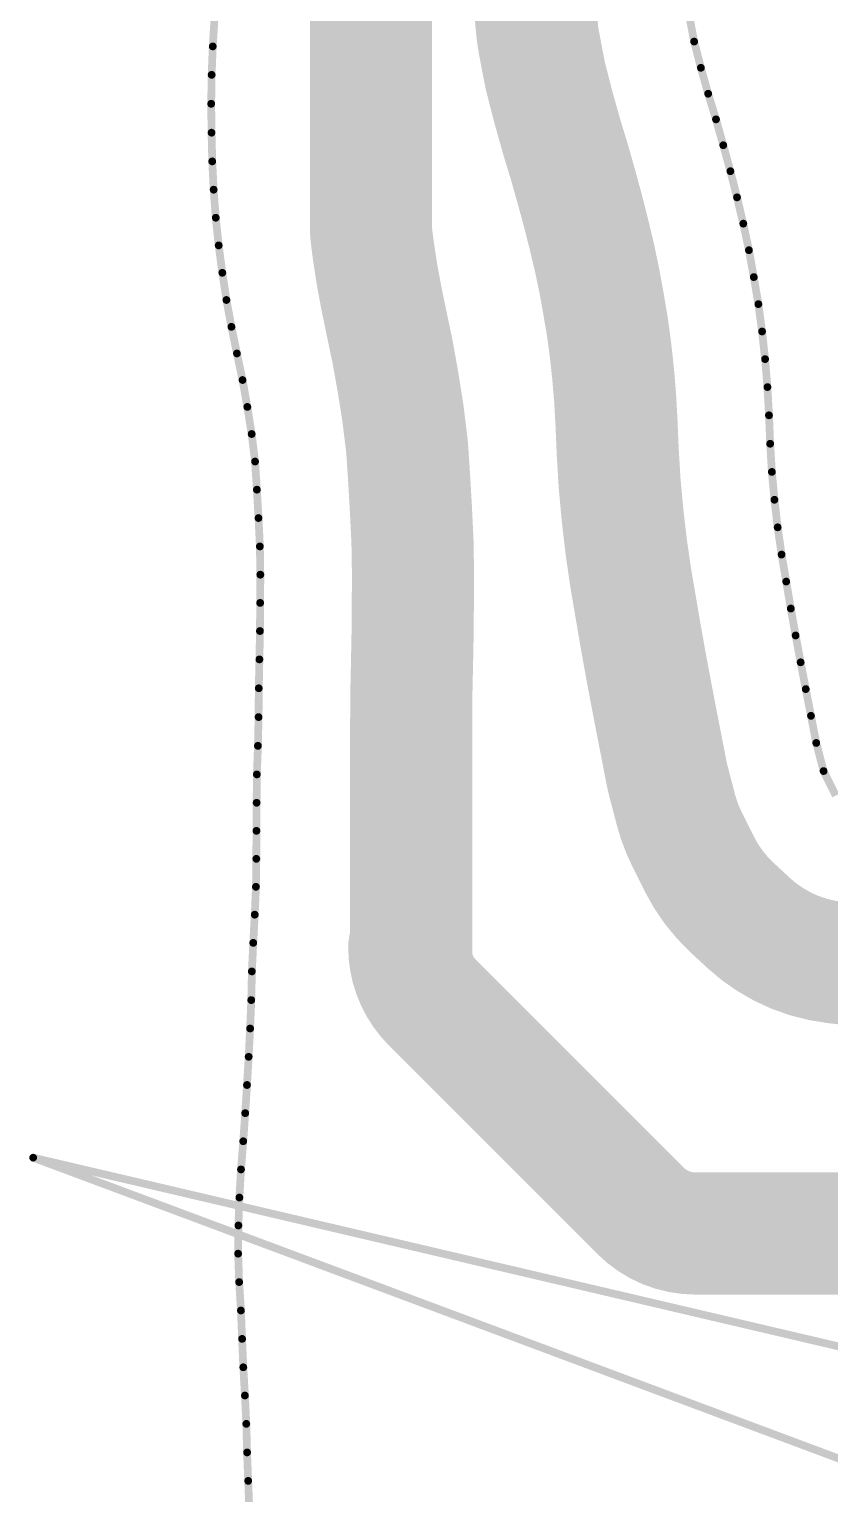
# Model space of a CAD drawing. Header units: inches. Extents: x 16 to 269, y 21 to 202.
# Drawn here: x 69.91 to 96.13, y 88.38 to 136.33 of the extents above; entities that cross this region are included whole.
import ezdxf

# ---------------------------------------------------------------- set-up
doc = ezdxf.new("R2010")
doc.units = ezdxf.units.IN
for name, color, linetype in [('Dwgs-User', 9, 'Continuous'), ('Edge-Cuts', 9, 'Continuous'), ('F-Cu', 1, 'Continuous')]:
    doc.layers.add(name, color=color, linetype=linetype)

msp = doc.modelspace()

# ---------------------------------------------------------------- linework, layer by layer
at = {"layer": 'Dwgs-User', "const_width": 0.254}
for points in [[(70.03999962, 99.38405827999999), (107.54000082, 85.38405834)], [(70.03999962, 99.38405827999999), (125.54000038, 86.38405633999999)]]:
    msp.add_lwpolyline(points, dxfattribs=at)
at = {"layer": 'Dwgs-User', "const_width": 0.127}
msp.add_lwpolyline([(69.97649962, 99.38405827999999, 1), (70.10349962, 99.38405827999999, 1)], format="xyb", close=True, dxfattribs=at)
msp.add_lwpolyline([(69.97649962, 99.38405827999999, 1), (70.10349962, 99.38405827999999, 1)], format="xyb", close=True, dxfattribs=at)
at = {"layer": 'Edge-Cuts', "const_width": 0.254}
for points in [[(75.92236276, 135.76859562), (75.98032047999999, 136.69087724)], [(91.52190992, 136.80531186), (91.68927305999999, 135.9256108)], [(75.88628714, 134.83744178), (75.92236276, 135.76859562)], [(91.68927305999999, 135.9256108), (91.91045626, 135.06719748)], [(75.87120716, 133.88943504), (75.88628714, 134.83744178)], [(91.91045626, 135.06719748), (92.14819772, 134.2191372)], [(92.14819772, 134.2191372), (92.40486218, 133.37935478)], [(75.87120716, 133.88943504), (75.88244411999999, 132.94290404)], [(92.40486218, 133.37935478), (92.64378727999998, 132.53218096)], [(75.88244411999999, 132.94290404), (75.9058045, 132.00406416)], [(92.64378727999998, 132.53218096), (92.8762049, 131.68204804)], [(75.9058045, 132.00406416), (75.95134162000001, 131.07675588)], [(92.8762049, 131.68204804), (93.09383971999999, 130.82600454)], [(75.95134162000001, 131.07675588), (76.02083094, 130.15920374)], [(93.09383971999999, 130.82600454), (93.29905394, 129.9649293)], [(76.02083094, 130.15920374), (76.11634002, 129.25259392)], [(93.29905394, 129.9649293), (93.48386434, 129.09528156)], [(76.11634002, 129.25259392), (76.23580384, 128.35574278)], [(93.48386434, 129.09528156), (93.64294962, 128.21499122)], [(76.23580384, 128.35574278), (76.37063974, 127.46539658)], [(93.64294962, 128.21499122), (93.7925734, 127.33055814)], [(76.37063974, 127.46539658), (76.5341624, 126.58687662)], [(93.7925734, 127.33055814), (93.91381014, 126.43459346)], [(76.5341624, 126.58687662), (76.71394614, 125.71515878)], [(93.91381014, 126.43459346), (94.01257296, 125.52916474)], [(76.71394614, 125.71515878), (76.89757544, 124.8452164)], [(94.01257296, 125.52916474), (94.08915903999998, 124.6145717)], [(76.89757544, 124.8452164), (77.05518244, 123.96403706)], [(94.08915903999998, 124.6145717), (94.14060927999999, 123.68992534)], [(77.05518244, 123.96403706), (77.19711763999999, 123.07664742)], [(94.14060927999999, 123.68992534), (94.17905218, 122.75965796)], [(77.19711763999999, 123.07664742), (77.30741206, 122.17624536)], [(94.17905218, 122.75965796), (94.23493726, 121.83648988)], [(77.30741206, 122.17624536), (77.36773452, 121.25485274)], [(94.23493726, 121.83648988), (94.31891474, 120.9248534)], [(77.36773452, 121.25485274), (77.42125485999999, 120.32606364)], [(94.31891474, 120.9248534), (94.42418504, 120.02238124)], [(77.42125485999999, 120.32606364), (77.46590551999999, 119.39668526)], [(94.42418504, 120.02238124), (94.553405, 119.1296703)], [(77.46590551999999, 119.39668526), (77.48098804, 118.47174172)], [(94.553405, 119.1296703), (94.70480169999999, 118.24612368)], [(77.47536702, 117.54768718), (77.48098804, 118.47174172)], [(94.70480169999999, 118.24612368), (94.85531193999999, 117.36228242)], [(77.4682728, 116.6268813), (77.47536702, 117.54768718)], [(94.85531193999999, 117.36228242), (95.01232712, 116.48110308)], [(77.45023372, 115.69839192), (77.4682728, 116.6268813)], [(95.01232712, 116.48110308), (95.17703087999999, 115.6028803)], [(77.42982989999999, 114.75274992), (77.45023372, 115.69839192)], [(95.17703087999999, 115.6028803), (95.3446912, 114.7261358)], [(77.42303032, 113.80947266), (77.42982989999999, 114.75274992)], [(95.3446912, 114.7261358), (95.51619708, 113.85086958)], [(77.40233186, 112.86767368), (77.42303032, 113.80947266)], [(95.51619708, 113.85086958), (95.68858941999999, 112.96200166)], [(77.36743987999999, 111.93326864), (77.40233186, 112.86767368)], [(95.68858941999999, 112.96200166), (95.92899025999999, 112.04208478)], [(77.35945412, 111.00418744), (77.36743987999999, 111.93326864)], [(95.92899025999999, 112.04208478), (96.33025183999999, 111.23867516)], [(77.35294918, 110.08486238), (77.35945412, 111.00418744)], [(77.3494008, 109.1681967), (77.35294918, 110.08486238)], [(77.33757202, 108.2527172), (77.3494008, 109.1681967)], [(77.29795055999999, 107.33989708), (77.33757202, 108.2527172)], [(77.24827323999999, 106.41643182), (77.29795055999999, 107.33989708)], [(77.20391722, 105.48202678), (77.24827323999999, 106.41643182)], [(77.18410521999999, 104.54407336), (77.20391722, 105.48202678)], [(77.14625668, 103.61351134), (77.18410521999999, 104.54407336)], [(77.0989441, 102.68679234), (77.14625668, 103.61351134)], [(77.0436483, 101.76332962), (77.0989441, 102.68679234)], [(76.98539594, 100.84134264), (77.0436483, 101.76332962)], [(76.92093582, 99.92172294), (76.98539594, 100.84134264)], [(76.84760093999999, 98.99884949999999), (76.92093582, 99.92172294)], [(76.79496705999999, 98.07834079999999), (76.84760093999999, 98.99884949999999)], [(76.76243982, 97.1640424), (76.79496705999999, 98.07834079999999)], [(76.75327296, 96.24116896), (76.76243982, 97.1640424)], [(76.75327296, 96.24116896), (76.78698384, 95.31149593999999)], [(76.78698384, 95.31149593999999), (76.84582802, 94.38182038)], [(76.84582802, 94.38182038), (76.8827901, 93.45096372)], [(76.8827901, 93.45096372), (76.92300592, 92.5212907)], [(76.92300592, 92.5212907), (76.97622908, 91.59693644)], [(76.97622908, 91.59693644), (77.02117691999999, 90.66933352)], [(77.02117691999999, 90.66933352), (77.04601557999999, 89.73344766)], [(77.04601557999999, 89.73344766), (77.08268301999999, 88.80259099999999)], [(77.08268301999999, 88.80259099999999), (77.1196451, 87.87173433999999)]]:
    msp.add_lwpolyline(points, dxfattribs=at)
at = {"layer": 'Edge-Cuts', "const_width": 0.127}
for points in [[(75.85886276, 135.76859562, 1), (75.98586275999999, 135.76859562, 1)], [(75.85886276, 135.76859562, 1), (75.98586275999999, 135.76859562, 1)], [(91.62577305999999, 135.9256108, 1), (91.75277306, 135.9256108, 1)], [(91.62577305999999, 135.9256108, 1), (91.75277306, 135.9256108, 1)], [(75.82278714, 134.83744178, 1), (75.94978714, 134.83744178, 1)], [(75.82278714, 134.83744178, 1), (75.94978714, 134.83744178, 1)], [(91.84695625999998, 135.06719748, 1), (91.97395626, 135.06719748, 1)], [(91.84695625999998, 135.06719748, 1), (91.97395626, 135.06719748, 1)], [(92.08469772, 134.2191372, 1), (92.21169771999999, 134.2191372, 1)], [(92.08469772, 134.2191372, 1), (92.21169771999999, 134.2191372, 1)], [(75.80770715999999, 133.88943504, 1), (75.93470716, 133.88943504, 1)], [(75.80770715999999, 133.88943504, 1), (75.93470716, 133.88943504, 1)], [(92.34136217999999, 133.37935478, 1), (92.46836217999999, 133.37935478, 1)], [(92.34136217999999, 133.37935478, 1), (92.46836217999999, 133.37935478, 1)], [(75.81894412, 132.94290404, 1), (75.94594412, 132.94290404, 1)], [(75.81894412, 132.94290404, 1), (75.94594412, 132.94290404, 1)], [(92.58028728, 132.53218096, 1), (92.70728728, 132.53218096, 1)], [(92.58028728, 132.53218096, 1), (92.70728728, 132.53218096, 1)], [(75.84230449999998, 132.00406416, 1), (75.96930449999999, 132.00406416, 1)], [(75.84230449999998, 132.00406416, 1), (75.96930449999999, 132.00406416, 1)], [(92.8127049, 131.68204804, 1), (92.9397049, 131.68204804, 1)], [(92.8127049, 131.68204804, 1), (92.9397049, 131.68204804, 1)], [(75.88784161999999, 131.07675588, 1), (76.01484162, 131.07675588, 1)], [(75.88784161999999, 131.07675588, 1), (76.01484162, 131.07675588, 1)], [(93.03033972, 130.82600454, 1), (93.15733972, 130.82600454, 1)], [(93.03033972, 130.82600454, 1), (93.15733972, 130.82600454, 1)], [(75.95733094, 130.15920374, 1), (76.08433094, 130.15920374, 1)], [(75.95733094, 130.15920374, 1), (76.08433094, 130.15920374, 1)], [(93.23555393999999, 129.9649293, 1), (93.36255394, 129.9649293, 1)], [(93.23555393999999, 129.9649293, 1), (93.36255394, 129.9649293, 1)], [(76.05284002, 129.25259392, 1), (76.17984002, 129.25259392, 1)], [(76.05284002, 129.25259392, 1), (76.17984002, 129.25259392, 1)], [(93.42036433999999, 129.09528156, 1), (93.54736433999999, 129.09528156, 1)], [(93.42036433999999, 129.09528156, 1), (93.54736433999999, 129.09528156, 1)], [(76.17230384, 128.35574278, 1), (76.29930384, 128.35574278, 1)], [(76.17230384, 128.35574278, 1), (76.29930384, 128.35574278, 1)], [(93.57944961999999, 128.21499122, 1), (93.70644962, 128.21499122, 1)], [(93.57944961999999, 128.21499122, 1), (93.70644962, 128.21499122, 1)], [(76.30713974, 127.46539658, 1), (76.43413973999999, 127.46539658, 1)], [(76.30713974, 127.46539658, 1), (76.43413973999999, 127.46539658, 1)], [(93.72907339999999, 127.33055814, 1), (93.85607339999999, 127.33055814, 1)], [(93.72907339999999, 127.33055814, 1), (93.85607339999999, 127.33055814, 1)], [(76.4706624, 126.58687662, 1), (76.59766239999999, 126.58687662, 1)], [(76.4706624, 126.58687662, 1), (76.59766239999999, 126.58687662, 1)], [(93.85031013999999, 126.43459346, 1), (93.97731013999999, 126.43459346, 1)], [(93.85031013999999, 126.43459346, 1), (93.97731013999999, 126.43459346, 1)], [(76.65044614, 125.71515878, 1), (76.77744614, 125.71515878, 1)], [(76.65044614, 125.71515878, 1), (76.77744614, 125.71515878, 1)], [(93.94907296, 125.52916474, 1), (94.07607296, 125.52916474, 1)], [(93.94907296, 125.52916474, 1), (94.07607296, 125.52916474, 1)], [(76.83407543999999, 124.8452164, 1), (76.96107543999999, 124.8452164, 1)], [(76.83407543999999, 124.8452164, 1), (76.96107543999999, 124.8452164, 1)], [(94.02565904, 124.6145717, 1), (94.15265903999999, 124.6145717, 1)], [(94.02565904, 124.6145717, 1), (94.15265903999999, 124.6145717, 1)], [(76.99168243999999, 123.96403706, 1), (77.11868243999999, 123.96403706, 1)], [(76.99168243999999, 123.96403706, 1), (77.11868243999999, 123.96403706, 1)], [(94.07710927999999, 123.68992534, 1), (94.20410928, 123.68992534, 1)], [(94.07710927999999, 123.68992534, 1), (94.20410928, 123.68992534, 1)], [(77.13361764, 123.07664742, 1), (77.26061763999999, 123.07664742, 1)], [(77.13361764, 123.07664742, 1), (77.26061763999999, 123.07664742, 1)], [(94.11555218, 122.75965796, 1), (94.24255217999999, 122.75965796, 1)], [(94.11555218, 122.75965796, 1), (94.24255217999999, 122.75965796, 1)], [(77.24391206, 122.17624536, 1), (77.37091206, 122.17624536, 1)], [(77.24391206, 122.17624536, 1), (77.37091206, 122.17624536, 1)], [(94.17143725999999, 121.83648988, 1), (94.29843725999999, 121.83648988, 1)], [(94.17143725999999, 121.83648988, 1), (94.29843725999999, 121.83648988, 1)], [(77.30423452, 121.25485274, 1), (77.43123451999999, 121.25485274, 1)], [(77.30423452, 121.25485274, 1), (77.43123451999999, 121.25485274, 1)], [(94.25541473999999, 120.9248534, 1), (94.38241473999999, 120.9248534, 1)], [(94.25541473999999, 120.9248534, 1), (94.38241473999999, 120.9248534, 1)], [(77.35775486, 120.32606364, 1), (77.48475486, 120.32606364, 1)], [(77.35775486, 120.32606364, 1), (77.48475486, 120.32606364, 1)], [(94.36068503999999, 120.02238124, 1), (94.48768504, 120.02238124, 1)], [(94.36068503999999, 120.02238124, 1), (94.48768504, 120.02238124, 1)], [(77.40240551999999, 119.39668526, 1), (77.52940552, 119.39668526, 1)], [(77.40240551999999, 119.39668526, 1), (77.52940552, 119.39668526, 1)], [(94.489905, 119.1296703, 1), (94.61690499999999, 119.1296703, 1)], [(94.489905, 119.1296703, 1), (94.61690499999999, 119.1296703, 1)], [(77.41748804, 118.47174172, 1), (77.54448804, 118.47174172, 1)], [(77.41748804, 118.47174172, 1), (77.54448804, 118.47174172, 1)], [(94.6413017, 118.24612368, 1), (94.7683017, 118.24612368, 1)], [(94.6413017, 118.24612368, 1), (94.7683017, 118.24612368, 1)], [(77.41186702, 117.54768718, 1), (77.53886702, 117.54768718, 1)], [(77.41186702, 117.54768718, 1), (77.53886702, 117.54768718, 1)], [(94.79181193999999, 117.36228242, 1), (94.91881193999998, 117.36228242, 1)], [(94.79181193999999, 117.36228242, 1), (94.91881193999998, 117.36228242, 1)], [(77.4047728, 116.6268813, 1), (77.5317728, 116.6268813, 1)], [(77.4047728, 116.6268813, 1), (77.5317728, 116.6268813, 1)], [(94.94882711999999, 116.48110308, 1), (95.07582712, 116.48110308, 1)], [(94.94882711999999, 116.48110308, 1), (95.07582712, 116.48110308, 1)], [(77.38673372, 115.69839192, 1), (77.51373372, 115.69839192, 1)], [(77.38673372, 115.69839192, 1), (77.51373372, 115.69839192, 1)], [(95.11353088, 115.6028803, 1), (95.24053088, 115.6028803, 1)], [(95.11353088, 115.6028803, 1), (95.24053088, 115.6028803, 1)], [(77.3663299, 114.75274992, 1), (77.49332989999999, 114.75274992, 1)], [(77.3663299, 114.75274992, 1), (77.49332989999999, 114.75274992, 1)], [(95.2811912, 114.7261358, 1), (95.4081912, 114.7261358, 1)], [(95.2811912, 114.7261358, 1), (95.4081912, 114.7261358, 1)], [(77.35953032, 113.80947266, 1), (77.48653032, 113.80947266, 1)], [(77.35953032, 113.80947266, 1), (77.48653032, 113.80947266, 1)], [(95.45269708, 113.85086958, 1), (95.57969707999999, 113.85086958, 1)], [(95.45269708, 113.85086958, 1), (95.57969707999999, 113.85086958, 1)], [(77.33883185999998, 112.86767368, 1), (77.46583186, 112.86767368, 1)], [(77.33883185999998, 112.86767368, 1), (77.46583186, 112.86767368, 1)], [(95.62508942, 112.96200166, 1), (95.75208941999999, 112.96200166, 1)], [(95.62508942, 112.96200166, 1), (95.75208941999999, 112.96200166, 1)], [(77.30393988, 111.93326864, 1), (77.43093988, 111.93326864, 1)], [(77.30393988, 111.93326864, 1), (77.43093988, 111.93326864, 1)], [(95.86549026, 112.04208478, 1), (95.99249026, 112.04208478, 1)], [(95.86549026, 112.04208478, 1), (95.99249026, 112.04208478, 1)], [(77.29595411999999, 111.00418744, 1), (77.42295412, 111.00418744, 1)], [(77.29595411999999, 111.00418744, 1), (77.42295412, 111.00418744, 1)], [(77.28944918, 110.08486238, 1), (77.41644918, 110.08486238, 1)], [(77.28944918, 110.08486238, 1), (77.41644918, 110.08486238, 1)], [(77.2859008, 109.1681967, 1), (77.4129008, 109.1681967, 1)], [(77.2859008, 109.1681967, 1), (77.4129008, 109.1681967, 1)], [(77.27407202, 108.2527172, 1), (77.40107202, 108.2527172, 1)], [(77.27407202, 108.2527172, 1), (77.40107202, 108.2527172, 1)], [(77.23445056, 107.33989708, 1), (77.36145056, 107.33989708, 1)], [(77.23445056, 107.33989708, 1), (77.36145056, 107.33989708, 1)], [(77.18477324, 106.41643182, 1), (77.31177324000001, 106.41643182, 1)], [(77.18477324, 106.41643182, 1), (77.31177324000001, 106.41643182, 1)], [(77.14041722, 105.48202678, 1), (77.26741722, 105.48202678, 1)], [(77.14041722, 105.48202678, 1), (77.26741722, 105.48202678, 1)], [(77.12060521999999, 104.54407336, 1), (77.24760522, 104.54407336, 1)], [(77.12060521999999, 104.54407336, 1), (77.24760522, 104.54407336, 1)], [(77.08275668, 103.61351134, 1), (77.20975668, 103.61351134, 1)], [(77.08275668, 103.61351134, 1), (77.20975668, 103.61351134, 1)], [(77.03544409999999, 102.68679234, 1), (77.1624441, 102.68679234, 1)], [(77.03544409999999, 102.68679234, 1), (77.1624441, 102.68679234, 1)], [(76.9801483, 101.76332962, 1), (77.10714829999999, 101.76332962, 1)], [(76.9801483, 101.76332962, 1), (77.10714829999999, 101.76332962, 1)], [(76.92189594, 100.84134264, 1), (77.04889594, 100.84134264, 1)], [(76.92189594, 100.84134264, 1), (77.04889594, 100.84134264, 1)], [(76.85743581999999, 99.92172294, 1), (76.98443582, 99.92172294, 1)], [(76.85743581999999, 99.92172294, 1), (76.98443582, 99.92172294, 1)], [(76.78410093999999, 98.99884949999999, 1), (76.91110094, 98.99884949999999, 1)], [(76.78410093999999, 98.99884949999999, 1), (76.91110094, 98.99884949999999, 1)], [(76.73146706, 98.07834079999999, 1), (76.85846706, 98.07834079999999, 1)], [(76.73146706, 98.07834079999999, 1), (76.85846706, 98.07834079999999, 1)], [(76.69893981999999, 97.1640424, 1), (76.82593982, 97.1640424, 1)], [(76.69893981999999, 97.1640424, 1), (76.82593982, 97.1640424, 1)], [(76.68977295999998, 96.24116896, 1), (76.81677296, 96.24116896, 1)], [(76.68977295999998, 96.24116896, 1), (76.81677296, 96.24116896, 1)], [(76.72348383999999, 95.31149593999999, 1), (76.85048384, 95.31149593999999, 1)], [(76.72348383999999, 95.31149593999999, 1), (76.85048384, 95.31149593999999, 1)], [(76.78232802, 94.38182038, 1), (76.90932801999999, 94.38182038, 1)], [(76.78232802, 94.38182038, 1), (76.90932801999999, 94.38182038, 1)], [(76.8192901, 93.45096372, 1), (76.9462901, 93.45096372, 1)], [(76.8192901, 93.45096372, 1), (76.9462901, 93.45096372, 1)], [(76.85950592, 92.5212907, 1), (76.98650592, 92.5212907, 1)], [(76.85950592, 92.5212907, 1), (76.98650592, 92.5212907, 1)], [(76.91272907999999, 91.59693644, 1), (77.03972908, 91.59693644, 1)], [(76.91272907999999, 91.59693644, 1), (77.03972908, 91.59693644, 1)], [(76.95767692, 90.66933352, 1), (77.08467691999999, 90.66933352, 1)], [(76.95767692, 90.66933352, 1), (77.08467691999999, 90.66933352, 1)], [(76.98251558, 89.73344766, 1), (77.10951558, 89.73344766, 1)], [(76.98251558, 89.73344766, 1), (77.10951558, 89.73344766, 1)], [(77.01918302, 88.80259099999999, 1), (77.14618302, 88.80259099999999, 1)], [(77.01918302, 88.80259099999999, 1), (77.14618302, 88.80259099999999, 1)]]:
    msp.add_lwpolyline(points, format="xyb", close=True, dxfattribs=at)
at = {"layer": 'F-Cu', "const_width": 3.99999962}
for points in [[(86.41491733999999, 138.49834632), (86.43692898, 137.58555414)], [(81.10221523999999, 129.9553154), (81.10221523999999, 138.20983788)], [(86.4586028, 137.22255766), (86.54445987999999, 136.33111164)], [(86.54445987999999, 136.33111164), (86.54447766, 136.33091606)], [(86.61087579999999, 135.86636276), (86.77654222, 134.99558218)], [(86.84855884, 134.67366004), (87.0678472, 133.82260256)], [(87.0973874, 133.71284916), (87.33211388, 132.8755534)], [(87.36736146, 132.75507104), (87.59462796, 132.01145556)], [(87.61912626, 131.9280699), (87.82171919999999, 131.20973504)], [(87.83030948, 131.17880038), (88.031955, 130.44121486)], [(88.05022267999999, 130.37196684), (88.23136785999999, 129.6594562)], [(81.13719104, 129.42748816), (81.18194075999999, 129.0915503)], [(88.24571632, 129.60118606), (88.40965554, 128.91329564)], [(81.19084092, 129.02899772), (81.2919507, 128.36135872)], [(88.4312557, 128.8174589), (88.56445584, 128.19067072)], [(81.31344164, 128.23398026), (81.43413736, 127.58554874)], [(88.58807022, 128.0705465), (88.71369607999999, 127.37540438)], [(81.44826737999999, 127.51350164), (81.60738821999999, 126.74198172)], [(88.72141768, 127.33126172), (88.83779286, 126.6433586)], [(81.609692, 126.73094796), (81.78976021999999, 125.87787626)], [(88.85770646, 126.51251812), (88.94337558, 125.87941042)], [(81.82012084, 125.72180088), (81.9761632, 124.84936676)], [(88.95591302, 125.77678426), (89.02981177999999, 125.09931038)], [(81.99241411999999, 124.75372052), (82.13434677999999, 123.86634104)], [(89.03944854, 124.99934614), (89.09610832, 124.322713)], [(89.10388071999999, 124.21115874), (89.14476963999999, 123.47631896)], [(82.1600084, 123.68456594), (82.27030282, 122.78417404)], [(89.14753823999999, 123.41924262), (89.18313126, 122.5579845)], [(82.29671627999998, 122.50288428), (82.35674918, 121.5859011)], [(89.18825951999999, 122.45655214), (89.24375343999999, 121.53990424)], [(82.35944158, 121.54248488), (82.40364011999999, 120.77543028)], [(89.25631374, 121.37475852), (89.33972226, 120.4692917)], [(82.40364011999999, 120.77543028), (82.41295937999999, 120.61371102)], [(82.41548159999999, 120.56599712), (82.46012972, 119.63663144)], [(89.35287183999999, 120.34321118), (89.45720234, 119.44882892)], [(82.46522749999998, 119.47819894), (82.48031002, 118.55326048)], [(89.47649872, 119.30106442), (89.60440804, 118.41740604)], [(82.47526049999999, 117.51727068), (82.48088152, 118.44132522)], [(89.6260336, 118.2806118), (89.77585296, 117.4062422)], [(82.4681104, 116.58835966), (82.47520462, 117.50916046)], [(89.77654638, 117.40218328), (89.92539799999999, 116.52811086)], [(82.4492763, 115.6012674), (82.46731537999999, 116.5297517)], [(89.93344218, 116.4818854), (90.0892915, 115.60725926)], [(82.42997229999999, 114.70619426), (82.44905532, 115.59052828)], [(90.09801639999999, 115.55945646), (90.20066541999999, 115.01211694)], [(90.20066541999999, 115.01211694), (90.26271762, 114.6812413)], [(82.4228857, 113.77343768), (82.42924077999999, 114.65540696)], [(90.26668002, 114.66035742), (90.43298143999999, 113.79072238)], [(82.4228857, 106.11829424), (82.4228857, 113.77343768)], [(90.4398369, 113.75541892), (90.60784774, 112.8979327)], [(90.60932602, 112.89035334), (90.779219, 112.01438608)], [(90.85285868, 111.69093994), (91.09041472, 110.7818968)], [(91.45812798, 109.80349642), (91.85551098, 109.00785158)], [(92.92633179999999, 107.57626694), (93.45962766, 107.08089582)], [(96.2913365, 105.77700968), (96.87762692, 105.70883354)], [(83.1032501, 104.4757499), (89.93405177999999, 97.64494821999999)], [(91.73010355999999, 96.901), (100.92889644, 96.901)]]:
    msp.add_lwpolyline(points, dxfattribs=at)
for points in [[(81.10221523999999, 138.20983788, -0.0103091742445318), (81.1056163, 138.37473214)], [(86.45860534, 137.22255766, -0.018188155470034), (86.43693151999999, 137.58555414)], [(86.61087579999999, 135.86636276, -0.0234766476758473), (86.54447766, 136.33091606)], [(86.84856137999999, 134.67366004, -0.0164984422961824), (86.77654222, 134.99558218)], [(87.09738994, 133.71284916, -0.0056831459830952), (87.0678472, 133.82260256)], [(87.36736146, 132.75507104, -0.0062768672790673), (87.33211388, 132.8755534)], [(87.5946305, 132.01145556, -0.0054320330803926), (87.6191288, 131.9280699)], [(87.82172173999999, 131.20973504, -0.0020065862903072), (87.83031202, 131.17880038)], [(88.03195754, 130.44121486, -0.0044761549708558), (88.05022267999999, 130.37196684)], [(81.13719358, 129.42748816, -0.0330977602336266), (81.10221523999999, 129.9553154)], [(88.23136785999999, 129.6594562, -0.0037507252064367), (88.24571886, 129.60118606)], [(81.19084346, 129.02899772, -0.0039489717751694), (81.18194075999999, 129.0915503)], [(88.40965808, 128.91329564, -0.0061402831106055), (88.43125823999999, 128.8174589)], [(81.31344417999999, 128.23398026, -0.0080741924353138), (81.2919507, 128.36135872)], [(88.56445837999999, 128.19067072, -0.0076519077615624), (88.58807022, 128.0705465)], [(81.44826992, 127.51350164, -0.0045888223081569), (81.43413736, 127.58554874)], [(88.71369607999999, 127.37540438, -0.0028008299459246), (88.72141768, 127.33126172)], [(81.609692, 126.73094796, -0.0007044815355294), (81.60739075999999, 126.74198172)], [(88.83779286, 126.6433586, -0.0082722695791408), (88.857709, 126.51251812)], [(81.78976275999999, 125.87787626, -0.0079505506800263), (81.82012338, 125.72180088)], [(88.94337812, 125.87941042, -0.0064620954508066), (88.95591556, 125.77678426)], [(89.02981432, 125.09931038, -0.0062769803806497), (89.03945107999999, 124.99934614)], [(81.9761632, 124.84936676, -0.0048509646347601), (81.99241665999999, 124.75372052)], [(89.09611086, 124.322713, -0.0069893888419061), (89.10388325999999, 124.21115874)], [(82.13434932, 123.86634104, -0.0091796535092608), (82.16001093999999, 123.68456594)], [(89.14477218, 123.47631896, -0.0035715124897548), (89.14753823999999, 123.41924262)], [(82.27030536, 122.78417404, -0.0141291834738708), (82.29671882, 122.50288428)], [(89.18825951999999, 122.45655214, -0.0050782248983998), (89.1831338, 122.5579845)], [(82.35675171999999, 121.5859011, -0.0021749917412209), (82.35944158, 121.54248488)], [(89.25631628, 121.37475852, -0.0082816999751197), (89.24375343999999, 121.53990424)], [(82.41296191999999, 120.61371102, -0.0023890400444938), (82.41548159999999, 120.56599712)], [(89.35287438, 120.34321118, -0.006338471178511), (89.3397248, 120.4692917)], [(82.46013226, 119.63663144, -0.0079262251000271), (82.46522749999998, 119.47819894)], [(89.47650125999999, 119.30106442, -0.0074513669738183), (89.45720234, 119.44882892)], [(82.48031002, 118.55326048, -0.0055970124217828), (82.48088406, 118.44132522)], [(89.62603613999998, 118.2806118, -0.0069249825809929), (89.60441057999999, 118.41740604)], [(82.47526304, 117.51727068, -0.0004055207962066), (82.47520716, 117.50916046)], [(89.77585296, 117.4062422, -0.0002573579443738), (89.77654638, 117.40218328)], [(82.46811294, 116.58835966, -0.0029306935099801), (82.46731792, 116.5297517)], [(89.93344472, 116.4818854, -0.0023460199615127), (89.92540054, 116.52811086)], [(82.44927884, 115.6012674, -0.0005370700033722), (82.44905786, 115.59052828)], [(90.09801639999999, 115.55945646, -0.0024296390207677), (90.0892915, 115.60725926)], [(82.42924332, 114.65540696, -0.0031745660589463), (82.42997484, 114.70619426)], [(90.26668255999999, 114.66035742, -0.0010628236584479), (90.26272016, 114.6812413)], [(90.43983944, 113.75541892, -0.001798151151575), (90.43298397999999, 113.79072238)], [(90.60785028, 112.8979327, -0.0004826363968301), (90.60932856, 112.89035334)], [(90.85286122, 111.69093994, -0.0165907129145488), (90.77922154, 112.01438608)], [(91.45813052, 109.80349642, -0.0524043878847059), (91.09041726, 110.7818968)], [(92.92633434, 107.57626948, -0.090113929899572), (91.85551098, 109.00785158)], [(96.2913365, 105.77700968, -0.1598573213737889), (93.45962766, 107.08089582)], [(100.02229424, 106.38116392, -0.1411953183824462), (97.34485738, 105.67611834)], [(83.1032501, 104.4757499, -0.198912367379658), (82.35930187999999, 106.27180168)], [(83.1032501, 104.4757499, -0.198912367379658), (82.4228857, 106.11829424)], [(97.34485738, 105.67611834, -0.0234315743458081), (96.87762692, 105.70883354)], [(91.73010355999999, 96.901, -0.198912367379658), (89.93405177999999, 97.64494821999999)]]:
    msp.add_lwpolyline(points, format="xyb", dxfattribs=at)
at = {"layer": 'F-Cu', "const_width": 1.99999854}
for points in [[(80.10221469999999, 138.20983788, 1), (82.10221578, 138.20983788, 1)], [(80.10221469999999, 138.20983788, 1), (82.10221578, 138.20983788, 1)], [(85.43692843999999, 137.58555414, 1), (87.43692951999999, 137.58555414, 1)], [(85.43693097999999, 137.58555414, 1), (87.43693206, 137.58555414, 1)], [(85.45860225999999, 137.22255766, 1), (87.45860334, 137.22255766, 1)], [(85.45860479999999, 137.22255766, 1), (87.45860588, 137.22255766, 1)], [(85.54445934, 136.33111164, 1), (87.54446042, 136.33111164, 1)], [(85.54445934, 136.33111164, 1), (87.54446042, 136.33111164, 1)], [(85.54447712, 136.33091606, 1), (87.54447819999999, 136.33091606, 1)], [(85.54447712, 136.33091606, 1), (87.54447819999999, 136.33091606, 1)], [(85.61087526, 135.86636276, 1), (87.61087633999999, 135.86636276, 1)], [(85.61087526, 135.86636276, 1), (87.61087633999999, 135.86636276, 1)], [(85.77654168, 134.99558218, 1), (87.77654276, 134.99558218, 1)], [(85.77654168, 134.99558218, 1), (87.77654276, 134.99558218, 1)], [(85.8485583, 134.67366004, 1), (87.84855938, 134.67366004, 1)], [(85.84856083999999, 134.67366004, 1), (87.84856192, 134.67366004, 1)], [(86.06784666, 133.82260256, 1), (88.06784773999999, 133.82260256, 1)], [(86.06784666, 133.82260256, 1), (88.06784773999999, 133.82260256, 1)], [(86.09738686, 133.71284916, 1), (88.09738793999999, 133.71284916, 1)], [(86.0973894, 133.71284916, 1), (88.09739048, 133.71284916, 1)], [(86.33211333999999, 132.8755534, 1), (88.33211442, 132.8755534, 1)], [(86.33211333999999, 132.8755534, 1), (88.33211442, 132.8755534, 1)], [(86.36736092, 132.75507104, 1), (88.36736199999999, 132.75507104, 1)], [(86.36736092, 132.75507104, 1), (88.36736199999999, 132.75507104, 1)], [(86.59462742, 132.01145556, 1), (88.5946285, 132.01145556, 1)], [(86.59462995999999, 132.01145556, 1), (88.59463104, 132.01145556, 1)], [(86.61912571999999, 131.9280699, 1), (88.6191268, 131.9280699, 1)], [(86.61912826, 131.9280699, 1), (88.61912934, 131.9280699, 1)], [(86.82171865999999, 131.20973504, 1), (88.82171973999999, 131.20973504, 1)], [(86.8217212, 131.20973504, 1), (88.82172228, 131.20973504, 1)], [(86.83030894, 131.17880038, 1), (88.83031002, 131.17880038, 1)], [(86.83031147999999, 131.17880038, 1), (88.83031256, 131.17880038, 1)], [(87.03195446, 130.44121486, 1), (89.03195554, 130.44121486, 1)], [(87.03195699999999, 130.44121486, 1), (89.03195808, 130.44121486, 1)], [(87.05022213999999, 130.37196684, 1), (89.05022321999999, 130.37196684, 1)], [(87.05022213999999, 130.37196684, 1), (89.05022321999999, 130.37196684, 1)], [(80.10221469999999, 129.9553154, 1), (82.10221578, 129.9553154, 1)], [(80.10221469999999, 129.9553154, 1), (82.10221578, 129.9553154, 1)], [(80.13719049999999, 129.42748816, 1), (82.13719157999999, 129.42748816, 1)], [(80.13719303999999, 129.42748816, 1), (82.13719412, 129.42748816, 1)], [(87.23136732, 129.6594562, 1), (89.2313684, 129.6594562, 1)], [(87.23136732, 129.6594562, 1), (89.2313684, 129.6594562, 1)], [(87.24571578, 129.60118606, 1), (89.24571686, 129.60118606, 1)], [(87.24571832, 129.60118606, 1), (89.2457194, 129.60118606, 1)], [(80.18194022, 129.0915503, 1), (82.18194129999999, 129.0915503, 1)], [(80.18194022, 129.0915503, 1), (82.18194129999999, 129.0915503, 1)], [(80.19084038, 129.02899772, 1), (82.19084145999999, 129.02899772, 1)], [(80.19084292, 129.02899772, 1), (82.190844, 129.02899772, 1)], [(87.409655, 128.91329564, 1), (89.40965607999999, 128.91329564, 1)], [(87.40965753999998, 128.91329564, 1), (89.40965862, 128.91329564, 1)], [(87.43125515999999, 128.8174589, 1), (89.43125624, 128.8174589, 1)], [(87.43125769999999, 128.8174589, 1), (89.43125878, 128.8174589, 1)], [(80.29195016, 128.36135872, 1), (82.29195123999999, 128.36135872, 1)], [(80.29195016, 128.36135872, 1), (82.29195123999999, 128.36135872, 1)], [(80.31344109999999, 128.23398026, 1), (82.31344218, 128.23398026, 1)], [(80.31344363999999, 128.23398026, 1), (82.31344472, 128.23398026, 1)], [(87.56445529999999, 128.19067072, 1), (89.56445638, 128.19067072, 1)], [(87.56445783999999, 128.19067072, 1), (89.56445891999999, 128.19067072, 1)], [(87.58806967999999, 128.0705465, 1), (89.58807076, 128.0705465, 1)], [(87.58806967999999, 128.0705465, 1), (89.58807076, 128.0705465, 1)], [(80.43413682, 127.58554874, 1), (82.4341379, 127.58554874, 1)], [(80.43413682, 127.58554874, 1), (82.4341379, 127.58554874, 1)], [(80.44826684, 127.51350164, 1), (82.44826791999999, 127.51350164, 1)], [(80.44826938, 127.51350164, 1), (82.44827045999999, 127.51350164, 1)], [(87.71369554, 127.37540438, 1), (89.71369662, 127.37540438, 1)], [(87.71369554, 127.37540438, 1), (89.71369662, 127.37540438, 1)], [(87.72141714, 127.33126172, 1), (89.72141821999999, 127.33126172, 1)], [(87.72141714, 127.33126172, 1), (89.72141821999999, 127.33126172, 1)], [(80.60738767999999, 126.74198172, 1), (82.60738875999999, 126.74198172, 1)], [(80.60739022, 126.74198172, 1), (82.6073913, 126.74198172, 1)], [(80.60969146000001, 126.73094796, 1), (82.60969254, 126.73094796, 1)], [(80.60969146000001, 126.73094796, 1), (82.60969254, 126.73094796, 1)], [(87.83779231999999, 126.6433586, 1), (89.8377934, 126.6433586, 1)], [(87.83779231999999, 126.6433586, 1), (89.8377934, 126.6433586, 1)], [(87.85770592, 126.51251812, 1), (89.85770699999999, 126.51251812, 1)], [(87.85770845999998, 126.51251812, 1), (89.85770954, 126.51251812, 1)], [(80.78975967999999, 125.87787626, 1), (82.78976076000001, 125.87787626, 1)], [(80.78976222, 125.87787626, 1), (82.78976329999999, 125.87787626, 1)], [(80.82012029999999, 125.72180088, 1), (82.82012138, 125.72180088, 1)], [(80.82012284, 125.72180088, 1), (82.82012392, 125.72180088, 1)], [(87.94337503999999, 125.87941042, 1), (89.94337612, 125.87941042, 1)], [(87.94337757999999, 125.87941042, 1), (89.94337866, 125.87941042, 1)], [(87.95591248, 125.77678426, 1), (89.95591356, 125.77678426, 1)], [(87.95591501999999, 125.77678426, 1), (89.9559161, 125.77678426, 1)], [(88.02981124, 125.09931038, 1), (90.02981231999999, 125.09931038, 1)], [(88.02981378, 125.09931038, 1), (90.02981485999999, 125.09931038, 1)], [(80.97616265999999, 124.84936676, 1), (82.97616373999999, 124.84936676, 1)], [(80.97616265999999, 124.84936676, 1), (82.97616373999999, 124.84936676, 1)], [(80.99241357999999, 124.75372052, 1), (82.99241466, 124.75372052, 1)], [(80.99241611999999, 124.75372052, 1), (82.9924172, 124.75372052, 1)], [(88.039448, 124.99934614, 1), (90.03944908, 124.99934614, 1)], [(88.03945053999999, 124.99934614, 1), (90.03945162, 124.99934614, 1)], [(88.09610777999998, 124.322713, 1), (90.09610886, 124.322713, 1)], [(88.09611032, 124.322713, 1), (90.0961114, 124.322713, 1)], [(88.10388017999999, 124.21115874, 1), (90.10388126, 124.21115874, 1)], [(88.10388272, 124.21115874, 1), (90.10388379999999, 124.21115874, 1)], [(81.13434624, 123.86634104, 1), (83.13434731999999, 123.86634104, 1)], [(81.13434878, 123.86634104, 1), (83.13434985999999, 123.86634104, 1)], [(81.16000786, 123.68456594, 1), (83.16000894, 123.68456594, 1)], [(81.16001039999999, 123.68456594, 1), (83.16001148, 123.68456594, 1)], [(88.1447691, 123.47631896, 1), (90.14477018, 123.47631896, 1)], [(88.14477163999999, 123.47631896, 1), (90.14477271999999, 123.47631896, 1)], [(88.14753769999999, 123.41924262, 1), (90.14753878, 123.41924262, 1)], [(88.14753769999999, 123.41924262, 1), (90.14753878, 123.41924262, 1)], [(81.27030228, 122.78417404, 1), (83.27030336, 122.78417404, 1)], [(81.27030481999999, 122.78417404, 1), (83.2703059, 122.78417404, 1)], [(81.29671574, 122.50288428, 1), (83.29671682, 122.50288428, 1)], [(81.29671828, 122.50288428, 1), (83.29671936, 122.50288428, 1)], [(88.18313072, 122.5579845, 1), (90.1831318, 122.5579845, 1)], [(88.18313325999999, 122.5579845, 1), (90.18313434, 122.5579845, 1)], [(88.18825898, 122.45655214, 1), (90.18826006, 122.45655214, 1)], [(88.18825898, 122.45655214, 1), (90.18826006, 122.45655214, 1)], [(81.35674863999999, 121.5859011, 1), (83.35674972, 121.5859011, 1)], [(81.35675117999999, 121.5859011, 1), (83.35675226, 121.5859011, 1)], [(81.35944104000001, 121.54248488, 1), (83.35944212, 121.54248488, 1)], [(81.35944104000001, 121.54248488, 1), (83.35944212, 121.54248488, 1)], [(88.24375289999999, 121.53990424, 1), (90.24375398, 121.53990424, 1)], [(88.24375289999999, 121.53990424, 1), (90.24375398, 121.53990424, 1)], [(88.2563132, 121.37475852, 1), (90.25631428, 121.37475852, 1)], [(88.25631573999999, 121.37475852, 1), (90.25631682, 121.37475852, 1)], [(81.40363957999999, 120.77543028, 1), (83.40364066, 120.77543028, 1)], [(81.40363957999999, 120.77543028, 1), (83.40364066, 120.77543028, 1)], [(81.41295883999999, 120.61371102, 1), (83.41295992, 120.61371102, 1)], [(81.41296138, 120.61371102, 1), (83.41296246, 120.61371102, 1)], [(81.41548105999999, 120.56599712, 1), (83.41548214, 120.56599712, 1)], [(81.41548105999999, 120.56599712, 1), (83.41548214, 120.56599712, 1)], [(88.33972172, 120.4692917, 1), (90.33972279999999, 120.4692917, 1)], [(88.33972426, 120.4692917, 1), (90.33972534, 120.4692917, 1)], [(88.35287129999999, 120.34321118, 1), (90.35287238, 120.34321118, 1)], [(88.35287383999999, 120.34321118, 1), (90.35287491999999, 120.34321118, 1)], [(81.46012918, 119.63663144, 1), (83.46013025999999, 119.63663144, 1)], [(81.46013171999999, 119.63663144, 1), (83.4601328, 119.63663144, 1)], [(81.46522696, 119.47819894, 1), (83.46522804, 119.47819894, 1)], [(81.46522696, 119.47819894, 1), (83.46522804, 119.47819894, 1)], [(88.45720179999999, 119.44882892, 1), (90.45720288, 119.44882892, 1)], [(88.45720179999999, 119.44882892, 1), (90.45720288, 119.44882892, 1)], [(88.47649818, 119.30106442, 1), (90.47649926, 119.30106442, 1)], [(88.47650071999999, 119.30106442, 1), (90.4765018, 119.30106442, 1)], [(81.48030947999999, 118.55326048, 1), (83.48031055999999, 118.55326048, 1)], [(81.48030947999999, 118.55326048, 1), (83.48031055999999, 118.55326048, 1)], [(81.48088098, 118.44132522, 1), (83.48088206, 118.44132522, 1)], [(81.48088351999999, 118.44132522, 1), (83.4808846, 118.44132522, 1)], [(88.6044075, 118.41740604, 1), (90.60440858, 118.41740604, 1)], [(88.60441003999999, 118.41740604, 1), (90.60441112, 118.41740604, 1)], [(88.62603306, 118.2806118, 1), (90.62603414, 118.2806118, 1)], [(88.6260356, 118.2806118, 1), (90.62603668, 118.2806118, 1)], [(81.47520407999998, 117.50916046, 1), (83.47520516, 117.50916046, 1)], [(81.47520662, 117.50916046, 1), (83.4752077, 117.50916046, 1)], [(81.47525996, 117.51727068, 1), (83.47526103999999, 117.51727068, 1)], [(81.4752625, 117.51727068, 1), (83.47526357999999, 117.51727068, 1)], [(88.77585241999999, 117.4062422, 1), (90.7758535, 117.4062422, 1)], [(88.77585241999999, 117.4062422, 1), (90.7758535, 117.4062422, 1)], [(88.77654584, 117.40218328, 1), (90.77654691999999, 117.40218328, 1)], [(88.77654584, 117.40218328, 1), (90.77654691999999, 117.40218328, 1)], [(81.46731484, 116.5297517, 1), (83.46731591999999, 116.5297517, 1)], [(81.46731738, 116.5297517, 1), (83.46731845999999, 116.5297517, 1)], [(81.46810986, 116.58835966, 1), (83.46811093999999, 116.58835966, 1)], [(81.4681124, 116.58835966, 1), (83.46811348, 116.58835966, 1)], [(88.92539746, 116.52811086, 1), (90.92539853999999, 116.52811086, 1)], [(88.9254, 116.52811086, 1), (90.92540107999999, 116.52811086, 1)], [(88.93344164, 116.4818854, 1), (90.93344271999999, 116.4818854, 1)], [(88.93344418, 116.4818854, 1), (90.93344526, 116.4818854, 1)], [(81.44905478, 115.59052828, 1), (83.44905586, 115.59052828, 1)], [(81.44905732, 115.59052828, 1), (83.4490584, 115.59052828, 1)], [(81.44927576, 115.6012674, 1), (83.44927684, 115.6012674, 1)], [(81.4492783, 115.6012674, 1), (83.44927938, 115.6012674, 1)], [(89.08929096, 115.60725926, 1), (91.08929203999999, 115.60725926, 1)], [(89.08929096, 115.60725926, 1), (91.08929203999999, 115.60725926, 1)], [(89.09801586, 115.55945646, 1), (91.09801694, 115.55945646, 1)], [(89.09801586, 115.55945646, 1), (91.09801694, 115.55945646, 1)], [(89.20066487999999, 115.01211694, 1), (91.20066596, 115.01211694, 1)], [(89.20066487999999, 115.01211694, 1), (91.20066596, 115.01211694, 1)], [(81.42924024, 114.65540696, 1), (83.42924132, 114.65540696, 1)], [(81.42924278, 114.65540696, 1), (83.42924386, 114.65540696, 1)], [(81.42997176, 114.70619426, 1), (83.42997283999999, 114.70619426, 1)], [(81.4299743, 114.70619426, 1), (83.42997537999999, 114.70619426, 1)], [(89.26271707999999, 114.6812413, 1), (91.26271815999999, 114.6812413, 1)], [(89.26271961999998, 114.6812413, 1), (91.2627207, 114.6812413, 1)], [(89.26667948, 114.66035742, 1), (91.26668056, 114.66035742, 1)], [(89.26668201999999, 114.66035742, 1), (91.2666831, 114.66035742, 1)], [(81.42288516, 113.77343768, 1), (83.42288624, 113.77343768, 1)], [(81.42288516, 113.77343768, 1), (83.42288624, 113.77343768, 1)], [(89.43298089999999, 113.79072238, 1), (91.43298198, 113.79072238, 1)], [(89.43298344, 113.79072238, 1), (91.43298451999999, 113.79072238, 1)], [(89.43983636, 113.75541892, 1), (91.43983743999999, 113.75541892, 1)], [(89.43983889999998, 113.75541892, 1), (91.43983998, 113.75541892, 1)], [(89.6078472, 112.8979327, 1), (91.60784828, 112.8979327, 1)], [(89.60784973999999, 112.8979327, 1), (91.60785082, 112.8979327, 1)], [(89.60932548, 112.89035334, 1), (91.60932656, 112.89035334, 1)], [(89.60932801999999, 112.89035334, 1), (91.6093291, 112.89035334, 1)], [(89.77921846, 112.01438608, 1), (91.77921954, 112.01438608, 1)], [(89.77922099999999, 112.01438608, 1), (91.77922208, 112.01438608, 1)], [(89.85285814, 111.69093994, 1), (91.85285922, 111.69093994, 1)], [(89.85286067999999, 111.69093994, 1), (91.85286176, 111.69093994, 1)], [(90.09041418, 110.7818968, 1), (92.09041526, 110.7818968, 1)], [(90.09041672, 110.7818968, 1), (92.0904178, 110.7818968, 1)], [(90.45812743999998, 109.80349642, 1), (92.45812852, 109.80349642, 1)], [(90.45812998, 109.80349642, 1), (92.45813106, 109.80349642, 1)], [(90.85551043999999, 109.00785158, 1), (92.85551152, 109.00785158, 1)], [(90.85551043999999, 109.00785158, 1), (92.85551152, 109.00785158, 1)], [(91.92633126, 107.57626694, 1), (93.92633233999999, 107.57626694, 1)], [(91.9263338, 107.57626948, 1), (93.92633487999998, 107.57626948, 1)], [(92.45962712, 107.08089582, 1), (94.4596282, 107.08089582, 1)], [(92.45962712, 107.08089582, 1), (94.4596282, 107.08089582, 1)], [(81.35930133999999, 106.27180168, 1), (83.35930241999999, 106.27180168, 1)], [(81.42288516, 106.11829424, 1), (83.42288624, 106.11829424, 1)], [(81.42288516, 106.11829424, 1), (83.42288624, 106.11829424, 1)], [(95.29133595999998, 105.77700968, 1), (97.29133704, 105.77700968, 1)], [(95.29133595999998, 105.77700968, 1), (97.29133704, 105.77700968, 1)], [(95.87762638, 105.70883354, 1), (97.87762746, 105.70883354, 1)], [(95.87762638, 105.70883354, 1), (97.87762746, 105.70883354, 1)], [(96.34485683999999, 105.67611834, 1), (98.34485792, 105.67611834, 1)], [(96.34485683999999, 105.67611834, 1), (98.34485792, 105.67611834, 1)], [(82.10324956, 104.4757499, 1), (84.10325064, 104.4757499, 1)], [(82.10324956, 104.4757499, 1), (84.10325064, 104.4757499, 1)], [(82.10324956, 104.4757499, 1), (84.10325064, 104.4757499, 1)], [(88.93405123999999, 97.64494821999999, 1), (90.93405232, 97.64494821999999, 1)], [(88.93405123999999, 97.64494821999999, 1), (90.93405232, 97.64494821999999, 1)], [(90.73010302, 96.901, 1), (92.73010409999999, 96.901, 1)], [(90.73010302, 96.901, 1), (92.73010409999999, 96.901, 1)]]:
    msp.add_lwpolyline(points, format="xyb", close=True, dxfattribs=at)

doc.saveas('drawing.dxf')
